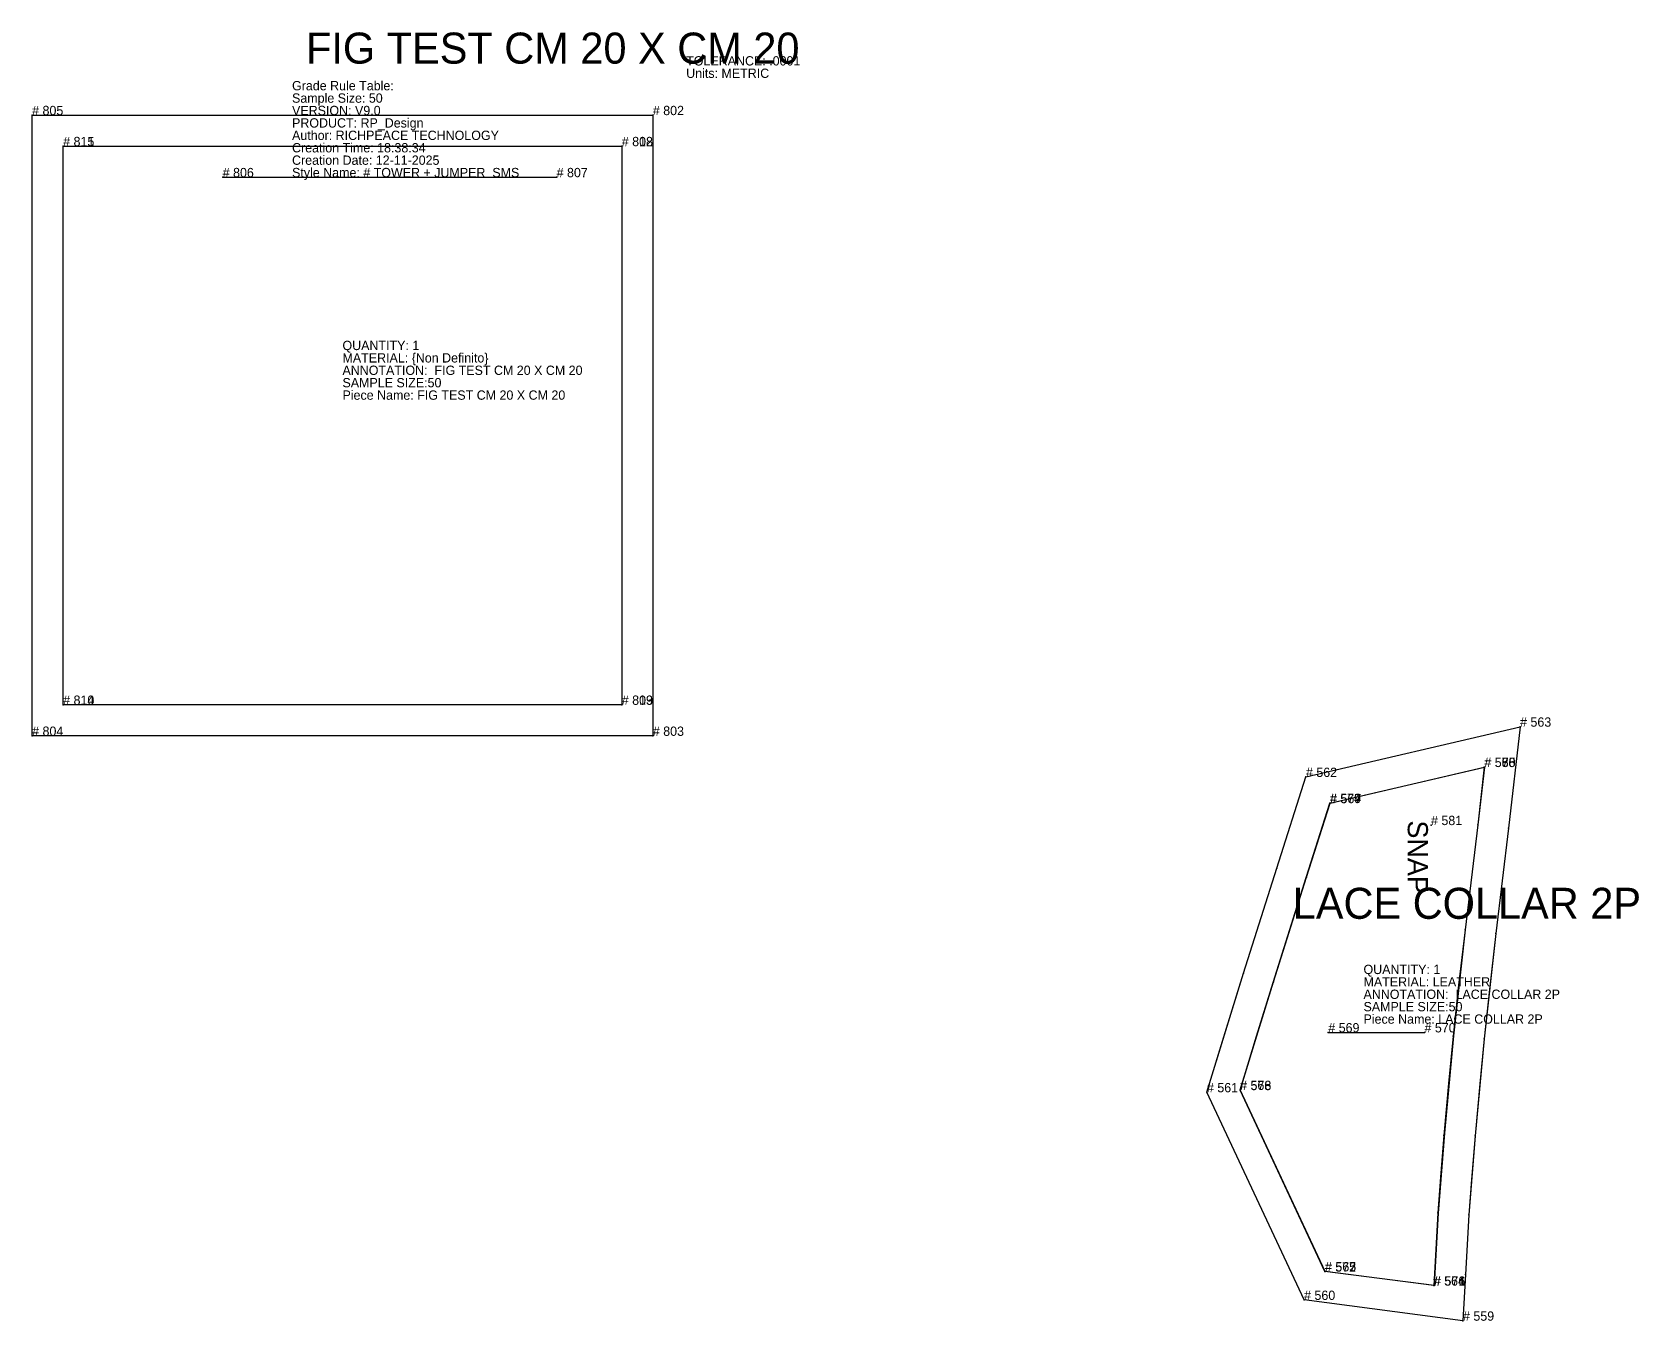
# Model space of a CAD drawing. Extents: x -8402 to 434, y -368 to 2685.
# Drawn here: x -84 to 434, y -368 to 47 of the extents above; entities that cross this region are included whole.
import ezdxf

# ---------------------------------------------------------------- set-up
doc = ezdxf.new("R2010")
doc.units = 0

# ---------------------------------------------------------------- blocks, each defined once
blk = doc.blocks.new('LACE COLLAR 2P_5027')
at = {"layer": '1'}
blk.add_lwpolyline([(377.3, -368.45), (326.1, -361.75), (294.8, -294.85), (306.6, -256.45), (317.3, -222.65), (326.7, -193.25), (395.7, -177.05), (392, -209.75), (387.9, -243.65), (384.1, -277.65), (381.2, -308.84), (379.2, -334.35), (378.1, -353.55), (377.3, -368.45)], close=True, dxfattribs=at)
at = {"layer": '13'}
blk.add_point((367, -208.75, 10), dxfattribs=at)
at = {"layer": '14'}
blk.add_lwpolyline([(367.89, -357.13), (332.84, -352.54), (305.49, -294.09), (316.2, -259.26), (326.87, -225.54), (334.49, -201.7), (384.17, -190.04), (382.06, -208.67), (377.97, -242.47), (374.15, -276.72), (371.17, -308.73), (369.23, -333.67), (367.99, -355.19), (367.89, -357.13)], close=True, dxfattribs=at)
at = {"layer": '2'}
for p in [(395.7, -177.05), (384.17, -190.04), (384.2, -190.05), (384.2, -190.05), (326.7, -193.25), (334.4, -201.65), (334.4, -201.65), (334.49, -201.7), (333.9, -275.55), (364.9, -275.55), (294.8, -294.85), (305.49, -294.09), (305.5, -294.15), (305.5, -294.15), (332.8, -352.64), (332.8, -352.64), (332.84, -352.54), (367.89, -357.13), (368, -357.14), (368, -357.14), (326.1, -361.75), (377.3, -368.45)]:
    blk.add_point(p, dxfattribs=at)
at = {"layer": '3'}
for p in [(382.06, -208.67), (382.1, -208.65), (382.1, -208.65), (392, -209.75), (317.3, -222.65), (326.8, -225.65), (326.8, -225.65), (326.87, -225.54), (377.97, -242.47), (378, -242.55), (378, -242.55), (387.9, -243.65), (306.6, -256.45), (316.1, -259.45), (316.1, -259.45), (316.2, -259.26), (374.15, -276.72), (374.2, -276.65), (374.2, -276.65), (384.1, -277.65), (371.17, -308.73), (371.3, -308.05), (371.3, -308.05), (381.2, -308.84), (369.23, -333.67), (369.3, -333.75), (369.3, -333.75), (379.2, -334.35), (367.99, -355.19), (368.2, -353.05), (368.2, -353.05), (378.1, -353.55)]:
    blk.add_point(p, dxfattribs=at)
at = {"layer": '5'}
blk.add_line((333.9, -275.55), (364.9, -275.55), dxfattribs=at)
at = {"layer": '7'}
blk.add_line((333.9, -275.55), (364.9, -275.55), dxfattribs=at)
at = {"layer": '8'}
blk.add_lwpolyline([(368, -357.14), (332.8, -352.64), (305.5, -294.15), (316.1, -259.45), (326.8, -225.65), (334.4, -201.65), (384.2, -190.05), (382.1, -208.65), (378, -242.55), (374.2, -276.65), (371.3, -308.05), (369.3, -333.75), (368.2, -353.05), (368, -357.14)], close=True, dxfattribs=at)
blk.add_lwpolyline([(368, -357.14), (332.8, -352.64), (305.5, -294.15), (316.1, -259.45), (326.8, -225.65), (334.4, -201.65), (384.2, -190.05), (382.1, -208.65), (378, -242.55), (374.2, -276.65), (371.3, -308.05), (369.3, -333.75), (368.2, -353.05), (368, -357.14)], close=True, dxfattribs=at)
at = {"layer": '84'}
blk.add_lwpolyline([(377.3, -368.45), (326.1, -361.75), (294.8, -294.85), (300.65, -275.63), (306.6, -256.45), (317.3, -222.65), (326.7, -193.25), (395.7, -177.05), (392, -209.75), (387.9, -243.65), (385.8, -261.75), (384.1, -277.65), (382.7, -292.08), (381.2, -308.84), (380.03, -322.96), (379.2, -334.35), (378.1, -353.55), (377.3, -368.45)], close=True, dxfattribs=at)
at = {"layer": '85'}
blk.add_lwpolyline([(368, -357.14), (332.8, -352.64), (305.5, -294.15), (310.74, -276.78), (316.1, -259.45), (326.8, -225.65), (334.4, -201.65), (384.2, -190.05), (382.1, -208.65), (378, -242.55), (375.92, -260.5), (374.2, -276.65), (372.78, -291.31), (371.3, -308.05), (370.14, -322.14), (369.3, -333.75), (368.2, -353.05), (368, -357.14)], close=True, dxfattribs=at)
blk.add_lwpolyline([(368, -357.14), (332.8, -352.64), (305.5, -294.15), (310.74, -276.78), (316.1, -259.45), (326.8, -225.65), (334.4, -201.65), (384.2, -190.05), (382.1, -208.65), (378, -242.55), (375.92, -260.5), (374.2, -276.65), (372.78, -291.31), (371.3, -308.05), (370.14, -322.14), (369.3, -333.75), (368.2, -353.05), (368, -357.14)], close=True, dxfattribs=at)
at = {"layer": '87'}
blk.add_lwpolyline([(367.89, -357.13), (332.84, -352.54), (305.49, -294.09), (316.2, -259.26), (326.87, -225.54), (334.49, -201.7), (384.17, -190.04), (382.06, -208.67), (377.97, -242.47), (375.9, -260.36), (374.15, -276.72), (372.66, -292.01), (371.17, -308.73), (370.06, -322.23), (369.23, -333.67), (367.99, -355.19), (367.89, -357.13)], close=True, dxfattribs=at)
at = {"layer": '1'}
for s, p in [('# 563', (395.7, -177.05)), ('# 562', (326.7, -193.25)), ('QUANTITY: 1', (345.25, -256.75)), ('MATERIAL: LEATHER', (345.25, -260.75)), ('ANNOTATION:  LACE COLLAR 2P', (345.25, -264.75)), ('SAMPLE SIZE:50', (345.25, -268.75)), ('Piece Name: LACE COLLAR 2P', (345.25, -272.75)), ('# 561', (294.8, -294.85)), ('# 560', (326.1, -361.75)), ('# 559', (377.3, -368.45))]:
    blk.add_text(s, height=3, dxfattribs=at).set_placement(p)
at = {"layer": '13'}
blk.add_text('# 581', height=3, dxfattribs=at).set_placement((367, -208.75))
at = {"layer": '14'}
for s, p in [('# 568', (384.17, -190.04)), ('# 567', (334.49, -201.7)), ('# 566', (305.49, -294.09)), ('# 565', (332.84, -352.54)), ('# 564', (367.89, -357.13))]:
    blk.add_text(s, height=3, dxfattribs=at).set_placement(p)
at = {"layer": '15'}
blk.add_text('SNAP', height=6.5, rotation=270, dxfattribs=at).set_placement((359.5, -207.25))
blk.add_text('LACE COLLAR 2P', height=10, dxfattribs=at).set_placement((322.45, -238.95))
at = {"layer": '7'}
for s, p in [('# 569', (333.9, -275.55)), ('# 570', (364.9, -275.55))]:
    blk.add_text(s, height=3, dxfattribs=at).set_placement(p)
at = {"layer": '8'}
for s, p in [('# 580', (384.2, -190.05)), ('# 575', (384.2, -190.05)), ('# 579', (334.4, -201.65)), ('# 574', (334.4, -201.65)), ('# 573', (305.5, -294.15)), ('# 578', (305.5, -294.15)), ('# 572', (332.8, -352.64)), ('# 577', (332.8, -352.64)), ('# 576', (368, -357.14)), ('# 571', (368, -357.14))]:
    blk.add_text(s, height=3, dxfattribs=at).set_placement(p)
blk = doc.blocks.new('FIG TEST CM 20 X CM 20_5037')
at = {"layer": '1'}
blk.add_lwpolyline([(116.25, 20), (116.25, -180), (-83.75, -180), (-83.75, 20), (116.25, 20)], close=True, dxfattribs=at)
at = {"layer": '2'}
for p in [(-83.75, 20), (116.25, 20), (-73.75, 10), (-73.75, 10), (106.25, 10), (106.25, 10), (-22.35, 0), (85.25, 0), (-73.75, -170), (-73.75, -170), (106.25, -170), (106.25, -170), (-83.75, -180), (116.25, -180)]:
    blk.add_point(p, dxfattribs=at)
at = {"layer": '5'}
blk.add_line((-22.35, 0), (85.25, 0), dxfattribs=at)
at = {"layer": '7'}
blk.add_line((-22.35, 0), (85.25, 0), dxfattribs=at)
at = {"layer": '8'}
blk.add_lwpolyline([(106.25, 10), (106.25, -170), (-73.75, -170), (-73.75, 10), (106.25, 10)], close=True, dxfattribs=at)
blk.add_lwpolyline([(106.25, 10), (106.25, -170), (-73.75, -170), (-73.75, 10), (106.25, 10)], close=True, dxfattribs=at)
at = {"layer": '84'}
blk.add_lwpolyline([(116.25, 20), (116.25, -180), (-83.75, -180), (-83.75, 20), (116.25, 20)], close=True, dxfattribs=at)
at = {"layer": '85'}
blk.add_lwpolyline([(106.25, 10), (106.25, -170), (-73.75, -170), (-73.75, 10), (106.25, 10)], close=True, dxfattribs=at)
blk.add_lwpolyline([(106.25, 10), (106.25, -170), (-73.75, -170), (-73.75, 10), (106.25, 10)], close=True, dxfattribs=at)
at = {"layer": '1'}
for s, p in [('# 805', (-83.75, 20)), ('# 802', (116.25, 20)), ('QUANTITY: 1', (16.25, -55.7)), ('MATERIAL: {Non Definito}', (16.25, -59.7)), ('ANNOTATION:  FIG TEST CM 20 X CM 20', (16.25, -63.7)), ('SAMPLE SIZE:50', (16.25, -67.7)), ('Piece Name: FIG TEST CM 20 X CM 20', (16.25, -71.7)), ('# 804', (-83.75, -180)), ('# 803', (116.25, -180))]:
    blk.add_text(s, height=3, dxfattribs=at).set_placement(p)
at = {"layer": '15'}
blk.add_text('FIG TEST CM 20 X CM 20', height=10, dxfattribs=at).set_placement((4.5, 36.6))
at = {"layer": '7'}
for s, p in [('# 806', (-22.35, 0)), ('# 807', (85.25, 0))]:
    blk.add_text(s, height=3, dxfattribs=at).set_placement(p)
at = {"layer": '8'}
for s, p in [('# 811', (-73.75, 10)), ('# 815', (-73.75, 10)), ('# 808', (106.25, 10)), ('# 812', (106.25, 10)), ('# 810', (-73.75, -170)), ('# 814', (-73.75, -170)), ('# 809', (106.25, -170)), ('# 813', (106.25, -170))]:
    blk.add_text(s, height=3, dxfattribs=at).set_placement(p)

msp = doc.modelspace()

# ---------------------------------------------------------------- block references
at = {"layer": '1'}
for name in ['FIG TEST CM 20 X CM 20_5037', 'LACE COLLAR 2P_5027']:
    msp.add_blockref(name, (0, 0), dxfattribs=at)

# ---------------------------------------------------------------- texts
for s, p in [('TOLERANCE: .0001', (127, 36)), ('Grade Rule Table: ', (0, 28)), ('Units: METRIC', (127, 32)), ('Sample Size: 50', (0, 24)), ('VERSION: V9.0', (0, 20)), ('PRODUCT: RP_Design', (0, 16)), ('Author: RICHPEACE TECHNOLOGY', (0, 12)), ('Creation Time: 18:38:34', (0, 8)), ('Creation Date: 12-11-2025', (0, 4)), ('Style Name: # TOWER + JUMPER  SMS', (0, 0))]:
    msp.add_text(s, height=3, dxfattribs=at).set_placement(p)

doc.saveas('drawing.dxf')
